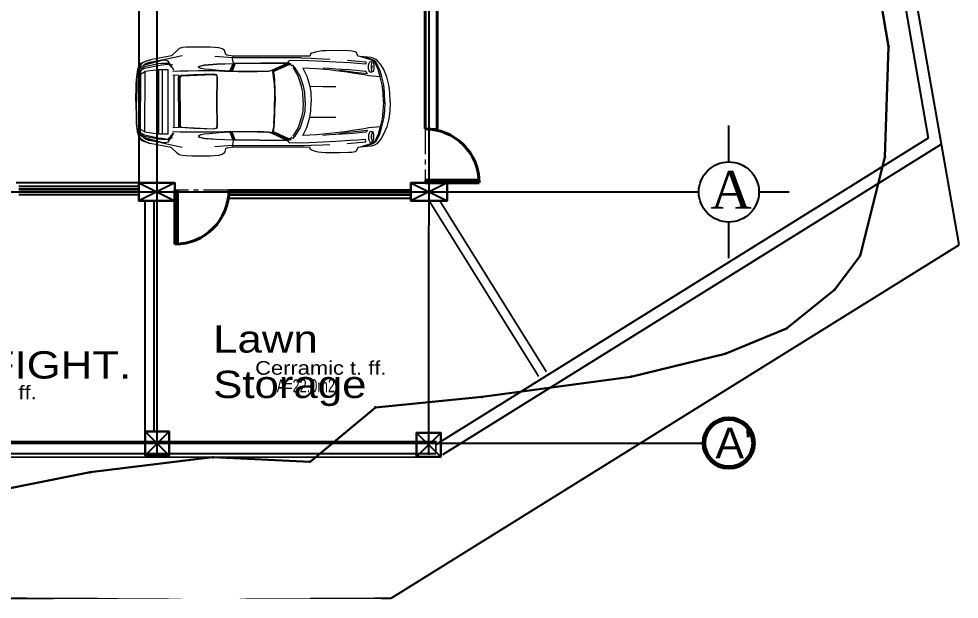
# Model space of a CAD drawing. Extents: x 285329 to 658348, y -83126 to -16980.
# Drawn here: x 313761 to 315325, y -37705 to -36739 of the extents above; entities that cross this region are included whole.
import ezdxf

# ---------------------------------------------------------------- set-up
doc = ezdxf.new("R2010")
doc.units = 0
doc.linetypes.add('CENTER', pattern=[50.79999999999998, 31.75, -6.349999999999998, 6.349999999999998, -6.349999999999998])
doc.layers.get('0').update_dxf_attribs({"linetype": 'CONTINUOUS'})
for name, color, linetype, lineweight in [('A-Axis', 1, 'CENTER', 9), ('A-Door', 5, 'CONTINUOUS', 15), ('A-text finishing', 6, 'CONTINUOUS', 13), ('A-text function', 30, 'CONTINUOUS', 20), ('excavation border', 5, 'CONTINUOUS', 30), ('FIGURES', 153, 'CONTINUOUS', 0), ('midium elevation', 4, 'CONTINUOUS', 60), ('SECTION-ar', 131, 'CONTINUOUS', 40)]:
    doc.layers.add(name, color=color, linetype=linetype, lineweight=lineweight)
for name, color, linetype in [('AXIS', 1, 'CONTINUOUS'), ('COLUMN', 5, 'CONTINUOUS'), ('FURNITURE', 4, 'CONTINUOUS'), ('TEXT', 3, 'CONTINUOUS'), ('WALL', 7, 'CONTINUOUS'), ('WALL1', 2, 'CONTINUOUS')]:
    doc.layers.add(name, color=color, linetype=linetype)
doc.styles.add('ARIAL', font='BOD_CB.TTF', dxfattribs={"width": 1.199999999999999})
doc.styles.get("Standard").update_dxf_attribs({"font": 'sanss___.ttf', "height": 15})
doc.styles.add('style2', font='romantic.ttf', dxfattribs={"height": 50})

# ---------------------------------------------------------------- blocks, each defined once
blk = doc.blocks.new('XREF1$0$02PCAR09')
at = {"color": 0, "linetype": 'ByBlock'}
for p, q in [((-139.3891880423911, 33.77165775941323), (-143.264904074437, 30.04960447753655)), ((-138.1428124021296, 34.83022337169009), (-139.3891880423911, 33.77165775941323)), ((-136.0427548164836, 35.42780073345929), (-138.1428124021296, 34.83022337169009)), ((-133.5670771748684, 35.5814634836285), (-136.0427548164836, 35.42780073345929)), ((-129.8620975318994, 35.70097895598234), (-133.5670771748684, 35.5814634836285)), ((-117.8764030187002, 35.70097895598234), (-129.8620975318994, 35.70097895598234)), ((-112.3274703737005, 35.34243253892082), (-117.8764030187002, 35.70097895598234)), ((-109.8517927320853, 34.5911924269824), (-112.3274703737005, 35.34243253892082)), ((-108.4688279805623, 33.60092137033632), (-109.8517927320853, 34.5911924269824)), ((-107.7346615075316, 30.95450733964419), (-108.4688279805623, 33.60092137033632)), ((-107.0004950345008, 30.42522453350577), (-107.7346615075316, 30.95450733964419)), ((-52.15996686299668, 31.22538604060483), (-52.63802875241204, 29.9471626440904)), ((-51.28921127870444, 31.75696836830568), (-52.15996686299668, 31.22538604060483)), ((-48.84768091490456, 32.52528211915179), (-51.28921127870444, 31.75696836830568)), ((-47.0890961074124, 33.02041764747482), (-48.84768091490456, 32.52528211915179)), ((-44.85244941050485, 33.29359586999788), (-47.0890961074124, 33.02041764747482)), ((-42.25725629653579, 33.4472586201671), (-44.85244941050485, 33.29359586999788)), ((-32.74723942495178, 33.53262681470556), (-42.25725629653579, 33.4472586201671)), ((-27.18123314104443, 33.31066950890558), (-32.74723942495178, 33.53262681470556)), ((-24.96166008304456, 33.13993311982865), (-27.18123314104443, 33.31066950890558)), ((-22.98111796975238, 32.82554285593255), (-24.96166008304456, 33.13993311982865)), ((-22.12743602436781, 32.23503025772104), (-22.98111796975238, 32.82554285593255)), ((-21.22253316226019, 29.99838356081347), (-22.12743602436781, 32.23503025772104)), ((-164.7947627370356, 22.48598244142934), (-162.9849570128204, 25.21776466665994)), ((-162.8142206237435, 24.97873372195226), (-164.4191426810664, 22.48598244142934)), ((-162.9849570128204, 25.21776466665994), (-160.2873220654051, 26.49828758473677)), ((-160.4922057322974, 26.22510936221371), (-162.8142206237435, 24.97873372195226)), ((-159.7751128981744, 24.91043916632149), (-161.4995504278511, 23.7323580816908)), ((-149.3943404422981, 26.87390764070598), (-160.8848994271743, 23.80065263732156)), ((-151.8529444450057, 24.65433458270612), (-160.7653839548205, 22.81038158067547)), ((-157.0433306729438, 27.4202640857521), (-160.4922057322974, 26.22510936221371)), ((-160.2873220654051, 26.49828758473677), (-157.0433306729438, 27.4202640857521)), ((-157.9140862572361, 25.52509016699838), (-159.7751128981744, 24.91043916632149)), ((-157.9140862572361, 25.01288099976763), (-159.7751128981744, 24.24456724892154)), ((-152.8090682238364, 26.42999302910601), (-157.9140862572361, 25.52509016699838)), ((-153.8334865582979, 25.84948930624451), (-157.9140862572361, 25.01288099976763)), ((-143.264904074437, 30.04960447753655), (-157.0433306729438, 27.4202640857521)), ((-153.4749401412363, 26.27633027893679), (-153.8334865582979, 25.84948930624451)), ((-146.252790883283, 27.89832597516745), (-152.8090682238364, 26.42999302910601)), ((-149.513855914652, 24.91043916632149), (-151.8529444450057, 24.65433458270612)), ((-145.4332562157138, 25.02995463867533), (-149.513855914652, 24.91043916632149)), ((-147.0381782730368, 27.13001222432135), (-149.3943404422981, 26.87390764070598)), ((-145.4332562157138, 26.51536122364446), (-147.0381782730368, 27.13001222432135)), ((-136.160790045383, 30.06982751551053), (-146.252790883283, 27.89832597516745)), ((-141.7282765727448, 20.71032399502945), (-145.4332562157138, 26.51536122364446)), ((-145.4332562157138, 25.02995463867533), (-141.7282765727448, 20.72739763393714)), ((-145.4332562157138, 24.53481911035228), (-145.4332562157138, 25.02995463867533)), ((-121.5813826616692, 24.14319423246711), (-113.4372569027005, 24.68955067751323)), ((-103.175999919178, 28.82030247618276), (-114.7860743764081, 29.58861622702888)), ((-113.4372569027005, 24.68955067751323), (-102.680864390855, 25.08117555539842)), ((-113.4372569027005, 24.57003520515939), (-102.680864390855, 24.96166008304457)), ((-102.8003798632088, 29.7593526161058), (-107.0004950345008, 30.42522453350577)), ((-104.9004374488548, 20.0273784387218), (-102.902821696655, 24.96166008304457)), ((-104.2174918925472, 19.99323116090641), (-102.1686552236243, 24.96166008304457)), ((-101.4515623895012, 24.96166008304457), (-103.4662517806088, 19.97615752199872)), ((-103.175999919178, 28.82030247618276), (-102.8003798632088, 29.7593526161058)), ((-58.20403503631938, 28.78615519836739), (-103.175999919178, 28.82030247618277)), ((-103.175999919178, 28.08613600315206), (-103.175999919178, 28.82030247618276)), ((-103.0564844468242, 26.70317125162907), (-103.175999919178, 28.08613600315206)), ((-102.680864390855, 25.43972197245992), (-103.0564844468242, 26.70317125162907)), ((-56.22349292302719, 29.82764717173656), (-102.8003798632088, 29.7593526161058)), ((-67.0994009072265, 25.43972197245992), (-102.680864390855, 25.06410191649071)), ((-102.680864390855, 25.08117555539842), (-102.680864390855, 25.43972197245992)), ((-102.680864390855, 24.94458644413687), (-67.64575735227261, 25.32020650010608)), ((-102.680864390855, 25.06410191649071), (-102.680864390855, 24.94458644413687)), ((-77.44602608528737, 20.65910307830638), (-68.24333471404182, 24.8762918885061)), ((-67.38965276865726, 24.8933655274138), (-76.5923441399028, 20.65910307830638)), ((-76.16550316721053, 20.52251396704484), (-66.86036996251882, 24.77385005505996)), ((-66.41645535091885, 25.20069102775224), (-67.38965276865726, 24.8933655274138)), ((-67.0994009072265, 25.45679561136761), (-66.10912985058043, 26.89098127961367)), ((-67.0994009072265, 25.54216380590607), (-67.0994009072265, 25.54216380590606)), ((-64.81153329359587, 24.72262913833689), (-67.0994009072265, 25.45679561136761)), ((-66.86036996251882, 24.77385005505996), (-65.78473071133428, 24.80799733287535)), ((-58.3235505086732, 27.06171766869058), (-66.10912985058043, 26.89098127961367)), ((-65.78473071133428, 24.80799733287535), (-64.81153329359587, 24.72262913833689)), ((-48.19888263641233, 26.6348766959983), (-58.3235505086732, 27.06171766869058)), ((-58.20403503631938, 28.76908155945971), (-51.78434680702748, 28.54712425365972)), ((-52.63802875241204, 29.9471626440904), (-56.22349292302719, 29.82764717173656)), ((-51.78434680702748, 28.54712425365972), (-44.1524302152895, 28.13735691987513)), ((-44.1524302152895, 26.41291939019832), (-48.19888263641233, 26.6348766959983)), ((-44.1524302152895, 28.13735691987513), (-39.54254771021286, 27.93247325298283)), ((-35.59853712253622, 25.95193113969065), (-44.1524302152895, 26.41291939019832)), ((-26.32755119565986, 25.45679561136761), (-35.59853712253622, 25.95193113969065)), ((-28.02619871649039, 27.35217620931952), (-18.28586727013732, 26.44706666801371)), ((-21.41034319024481, 25.08117555539842), (-26.32755119565986, 25.45679561136761)), ((-16.03214693432206, 24.72262913833689), (-21.41034319024481, 25.08117555539842)), ((-19.65175838275259, 29.65691078265965), (-21.22253316226019, 29.99838356081347)), ((-12.48083004152228, 29.04225978198276), (-19.65175838275259, 29.77642625501349)), ((-12.78815554186073, 27.55685319701364), (-19.65175838275259, 29.65691078265965)), ((-18.28586727013732, 26.44706666801371), (-15.87848418415283, 26.19096208439833)), ((-13.04308359194108, 28.18086525074451), (-17.95794463294092, 29.54653034359681)), ((-15.87848418415283, 26.19096208439833), (-16.03214693432206, 24.72262913833689)), ((-14.11989937666064, 24.14212541547539), (-13.76135295959914, 25.40557469464455)), ((-13.76135295959914, 25.40557469464455), (-13.28329107018378, 26.2592566400291)), ((-13.28329107018378, 26.2592566400291), (-12.6686400695069, 26.54950850145985)), ((-10.58565307144118, 27.08833317646262), (-13.04308359194108, 28.18086525074451)), ((-10.26125698352243, 26.19096208439833), (-12.78815554186073, 27.55685319701364)), ((-12.6686400695069, 26.54950850145985), (-11.49055898487619, 26.19096208439833)), ((-10.1417415111686, 28.29101967004435), (-12.48083004152228, 29.04225978198276)), ((-12.22472545790693, 24.26164088782923), (-12.0710627077377, 25.21776466665994)), ((-12.0710627077377, 25.21776466665994), (-11.81495812412232, 25.93485750078297)), ((-11.81495812412232, 25.93485750078297), (-11.49055898487619, 26.19096208439833)), ((-11.49055898487619, 26.19096208439833), (-11.18323348453777, 25.93485750078297)), ((-11.18323348453777, 25.93485750078297), (-10.92712890092239, 25.21776466665994)), ((-10.92712890092239, 25.21776466665994), (-10.7393188729378, 24.1250517765677)), ((-9.425199770093963, 26.13236761146603), (-10.58565307144118, 27.08833317646262)), ((-8.895365870907137, 23.62991624824465), (-10.26125698352243, 26.19096208439833)), ((-8.775850398553308, 27.55685319701364), (-10.1417415111686, 28.29101967004435)), ((-6.899507290691267, 21.07940676791251), (-9.425199770093963, 26.13236761146603)), ((-5.941626339876557, 24.09090449875231), (-8.775850398553308, 27.55685319701364)), ((-166.211874766374, 14.44429851590677), (-165.5630764878817, 19.68590566056797)), ((-165.1874564319125, 19.68590566056797), (-165.8021074325894, 14.81991857187598)), ((-165.5630764878817, 19.68590566056797), (-164.7947627370356, 22.48598244142934)), ((-164.4191426810664, 22.48598244142934), (-165.1874564319125, 19.68590566056797)), ((-163.5996080134971, 22.31524605235243), (-164.5898790701433, 21.2054595233525)), ((-163.5996080134971, 21.32497499570633), (-164.5898790701433, 20.71032399502945)), ((-164.5898790701433, -21.2054595233525), (-164.5898790701433, 21.2054595233525)), ((-160.8848994271743, 23.80065263732156), (-163.5996080134971, 22.31524605235243)), ((-160.7653839548205, 22.81038158067547), (-163.5996080134971, 21.32497499570633)), ((-163.5996080134971, 20.33470393906024), (-160.7653839548205, 21.82011052402938)), ((-163.5996080134971, 20.33470393906024), (-163.5996080134971, -20.33470393906024)), ((-163.5996080134971, 18.04683632542962), (-160.8848994271743, 19.53224291039876)), ((-161.4995504278511, 23.7323580816908), (-161.7379082183368, 23.33391197800628)), ((-160.7653839548205, 21.82011052402938), (-151.8529444450057, 23.66406352606003)), ((-160.7653839548205, 19.8224947718295), (-151.613913500298, 21.06887041209096)), ((-160.7653839548205, 19.8224947718295), (-160.7653839548205, -19.8224947718295)), ((-159.7751128981744, 24.24456724892154), (-160.1662057515703, 23.99287382841922)), ((-151.8529444450057, 23.66406352606003), (-149.513855914652, 24.03968358202924)), ((-151.613913500298, 21.06887041209096), (-151.613913500298, -21.06887041209096)), ((-151.613913500298, 21.06887041209096), (-145.4332562157138, 21.06887041209096)), ((-149.513855914652, 24.03968358202924), (-145.4332562157138, 24.53481911035228)), ((-149.2577513310366, 21.06887041209096), (-149.2577513310366, -21.1883858844448)), ((-145.4332562157138, -21.06887041209096), (-145.4332562157138, 21.06887041209096)), ((-142.3941484901448, 24.02260994312154), (-143.8454077972985, 23.95431538749078)), ((-137.7671923461605, 19.95908388309103), (-142.3941484901448, 19.75420021619873)), ((-132.3377751735147, 20.0273784387218), (-137.7671923461605, 19.95908388309103)), ((-126.0376024165766, 20.09567299435257), (-132.3377751735147, 20.0273784387218)), ((-115.7763454330541, 20.11274663326025), (-126.0376024165766, 20.09567299435257)), ((-125.4229514158997, 22.45183516361395), (-125.3717304991766, 22.96404433084469)), ((-125.0814786377459, 22.11036238546013), (-125.4229514158997, 22.45183516361395)), ((-125.3717304991766, 22.96404433084469), (-124.8595213319459, 23.3396643868139)), ((-125.1497731933766, 22.43476152470627), (-125.1326995544689, 22.84452885849086)), ((-124.8936686097613, 22.11036238546013), (-125.1497731933766, 22.43476152470627)), ((-125.1326995544689, 22.84452885849086), (-124.688784942869, 23.22014891446006)), ((-124.0058393865613, 21.73474232949093), (-125.0814786377459, 22.11036238546013)), ((-123.8351029974844, 21.73474232949093), (-124.8936686097613, 22.11036238546013)), ((-124.8595213319459, 23.3396643868139), (-121.5813826616692, 24.14319423246711)), ((-124.688784942869, 23.22014891446006), (-121.5984563005768, 24.00660512120558)), ((-121.6155299394845, 21.3761959124294), (-124.0058393865613, 21.73474232949093)), ((-121.6155299394845, 21.3761959124294), (-123.8351029974844, 21.73474232949093)), ((-118.217875796854, 21.03472313427559), (-121.6155299394845, 21.3761959124294)), ((-121.5984563005768, 24.00660512120558), (-113.4372569027005, 24.57003520515939)), ((-112.190881262439, 20.50544032813716), (-118.217875796854, 21.03472313427559)), ((-108.3663861471162, 19.86853066330364), (-115.7763454330541, 20.11274663326025)), ((-108.3663861471162, 20.23226210561409), (-112.190881262439, 20.50544032813716)), ((-104.2174918925472, 19.99323116090641), (-108.3663861471162, 20.23226210561409)), ((-104.2687128092703, 19.72996011643232), (-108.3663861471162, 19.86853066330364)), ((-99.5563884707475, 19.65175838275259), (-104.2687128092703, 19.72996011643232)), ((-99.52224119293213, 19.83956841073719), (-104.2174918925472, 19.99323116090641)), ((-87.10970570704062, 19.64458221481232), (-99.5563884707475, 19.65175838275259)), ((-87.10970570704062, 19.87371568855257), (-99.52224119293213, 19.83956841073719)), ((-82.8583696190255, 19.87371568855257), (-87.10970570704062, 19.87371568855257)), ((-82.8583696190255, 19.71654903557417), (-87.10970570704062, 19.64458221481232)), ((-79.66559914328724, 19.97615752199872), (-82.8583696190255, 19.87371568855257)), ((-79.62576860625475, 19.86461680765525), (-82.8583696190255, 19.71654903557417)), ((-79.66559914328724, 19.95908388309103), (-78.74362264227192, 20.19811482779871)), ((-77.88994069688734, 20.19811482779871), (-79.62576860625475, 19.86461680765525)), ((-78.74362264227192, 20.19811482779871), (-77.44602608528737, 20.65910307830638)), ((-77.20699514057969, 20.43714577250639), (-77.88994069688734, 20.19811482779871)), ((-76.5923441399028, 20.65910307830638), (-77.20699514057969, 20.43714577250639)), ((-76.95089055696434, 19.51516927149105), (-76.71185961225665, 20.24933574452179)), ((-76.72893325116434, 18.37123546467575), (-76.95089055696434, 19.51516927149105)), ((-76.71185961225665, 20.24933574452179), (-76.16550316721053, 20.52251396704484)), ((-76.21672408393363, 19.68590566056797), (-76.43868138973359, 19.241991048968)), ((-76.43868138973359, 19.241991048968), (-76.14842952830286, 18.21757271450653)), ((-75.65329399997981, 20.0273784387218), (-76.21672408393363, 19.68590566056797)), ((-66.39938171201115, 24.24456724892154), (-75.65329399997981, 20.0273784387218)), ((-65.13593243284201, 24.15919905438308), (-66.39938171201115, 24.24456724892154)), ((-64.12858773728823, 23.28844347009083), (-65.13593243284201, 24.15919905438308)), ((-62.4041502076114, 22.48598244142934), (-63.88955679258056, 24.21041997110615)), ((-60.21872442742694, 16.81753432407585), (-63.5993049311498, 22.48598244142934)), ((-58.97234878716549, 16.81753432407585), (-62.4041502076114, 22.48598244142934)), ((-57.12839578513483, 22.11036238546013), (-54.53320267116577, 16.80046068516816)), ((-48.19888263641233, 21.63230049604479), (-57.12839578513483, 22.11036238546013)), ((-39.78157865492054, 20.84691310629098), (-48.19888263641233, 21.63230049604479)), ((-39.78157865492054, 21.75181596839861), (-44.11828293747411, 22.11036238546013)), ((-35.59853712253622, 21.46156410696786), (-39.78157865492054, 21.75181596839861)), ((-35.59853712253622, 20.36885121687562), (-39.78157865492054, 20.84691310629098)), ((-31.38134831233648, 21.2054595233525), (-35.59853712253622, 21.46156410696786)), ((-28.20565147550591, 19.37858016022953), (-35.59853712253622, 20.36885121687562)), ((-33.48140589798248, 20.69325035612176), (-27.45441136356749, 19.99323116090642)), ((-26.78853944616754, 20.88106038410638), (-31.38134831233648, 21.2054595233525)), ((-24.62018730489074, 18.78100279846034), (-28.20565147550591, 19.37858016022953)), ((-27.45441136356749, 19.99323116090642), (-23.35673802572159, 19.49809563258338)), ((-22.1957305799986, 20.45421941141409), (-26.78853944616754, 20.88106038410638)), ((-17.00534435206046, 17.60292171382965), (-24.62018730489074, 18.78100279846034)), ((-23.35673802572159, 19.49809563258338), (-19.12247557661418, 18.96881282644495)), ((-18.20049907559885, 20.0615257165372), (-22.1957305799986, 20.45421941141409)), ((-19.12247557661418, 18.96881282644495), (-14.88821312750674, 18.50782457593728)), ((-15.99799965650669, 19.87371568855258), (-18.20049907559885, 20.0615257165372)), ((-14.88821312750674, 18.50782457593728), (-15.99799965650669, 19.87371568855258)), ((-14.22234121010679, 22.91282341412162), (-14.11989937666064, 24.14212541547539)), ((-14.11989937666064, 21.68352141276785), (-14.22234121010679, 22.91282341412162)), ((-13.76135295959914, 20.43714577250639), (-14.11989937666064, 21.68352141276785)), ((-13.28329107018378, 19.6517583827526), (-13.76135295959914, 20.43714577250639)), ((-12.6686400695069, 19.32735924350646), (-13.28329107018378, 19.6517583827526)), ((-11.49055898487619, 19.60053746602952), (-12.6686400695069, 19.32735924350646)), ((-12.31009365244537, 22.86160249739856), (-12.22472545790693, 24.26164088782923)), ((-12.24179909681461, 21.56400594041401), (-12.31009365244537, 22.86160249739856)), ((-12.03691542992231, 22.86160249739856), (-12.24179909681461, 21.56400594041401)), ((-12.0710627077377, 20.57373488376792), (-12.24179909681461, 21.58107957932171)), ((-12.22472545790693, 24.26164088782923), (-12.03691542992231, 22.86160249739856)), ((-11.81495812412232, 19.83956841073719), (-12.0710627077377, 20.57373488376792)), ((-11.49055898487619, 19.60053746602952), (-11.81495812412232, 19.83956841073719)), ((-11.18323348453777, 19.8054211329218), (-11.49055898487619, 19.60053746602952)), ((-10.92712890092239, 20.50544032813716), (-11.18323348453777, 19.8054211329218)), ((-10.7393188729378, 21.58107957932171), (-10.92712890092239, 20.50544032813716)), ((-10.7393188729378, 24.1250517765677), (-10.68809795621472, 22.86160249739856)), ((-10.68809795621472, 22.86160249739856), (-10.7393188729378, 21.58107957932171)), ((-7.905094814261051, 21.15423860662943), (-8.895365870907137, 23.62991624824465)), ((-6.556277340553434, 16.32239879575281), (-7.905094814261051, 21.15423860662943)), ((-5.566006283907346, 16.32239879575281), (-6.899507290691267, 21.07940676791251)), ((-4.268409726922802, 21.13716496772174), (-5.941626339876557, 24.09090449875231)), ((-2.168352141276792, 16.30532515684511), (-4.268409726922802, 21.13716496772174)), ((-166.3484638776355, 11.21738076235313), (-166.211874766374, 14.44429851590677)), ((-165.8021074325894, 14.81991857187598), (-165.9386965438509, 11.59300081832234)), ((-138.1428124021296, 17.05656526878352), (-142.377074851237, 17.26144893567582)), ((-141.7282765727448, 17.26144893567582), (-141.7282765727448, -17.15578437787134)), ((-138.6550215693604, 3.8e-15), (-138.5696533748219, 15.89555782306053)), ((-138.5696533748219, 15.89555782306053), (-138.1428124021296, 17.05656526878352)), ((-137.903781457422, 15.89555782306053), (-138.0403705686835, 8.28071487023023)), ((-137.5110877625451, 16.57850337936817), (-137.903781457422, 15.89555782306053)), ((-137.5623086792681, 8.161199397876397), (-137.4769404847297, 15.77604235070668)), ((-136.9818049564067, 17.00534435206044), (-137.5110877625451, 16.57850337936817)), ((-137.4769404847297, 15.77604235070668), (-137.0842467898528, 16.44191426810665)), ((-137.0842467898528, 16.44191426810665), (-136.5549639837144, 16.78365285606781)), ((-128.5474273360072, 17.51755351929119), (-136.9818049564067, 17.00534435206044)), ((-136.5549639837144, 16.78365285606781), (-115.947081822131, 17.82487901962962)), ((-115.7592717941464, 17.94439449198347), (-128.5474273360072, 17.51755351929119)), ((-115.947081822131, 17.82487901962962), (-113.7275087641312, 17.36389076912197)), ((-113.5567723750543, 17.48340624147581), (-115.7592717941464, 17.94439449198347)), ((-113.7275087641312, 17.36389076912197), (-113.351888708162, 15.9467787397836)), ((-113.1982259579928, 16.06629421213743), (-113.5567723750543, 17.48340624147581)), ((-113.403109624885, -0.0170736389076931), (-113.1982259579928, 16.06629421213743)), ((-113.351888708162, 15.9467787397836), (-113.403109624885, 0.0170736389076931)), ((-76.42160775082591, 16.81753432407585), (-76.72893325116434, 18.37123546467575)), ((-76.09720861157977, 14.06867845993756), (-76.42160775082591, 16.81753432407585)), ((-76.14842952830286, 18.21757271450653), (-75.92647222250287, 16.81753432407585)), ((-76.09720861157977, 14.06867845993756), (-75.73866219451826, 7.153854702322628)), ((-75.92647222250287, 16.81753432407585), (-75.72158855561057, 13.98331026539911)), ((-75.72158855561057, 13.98331026539911), (-75.43133669417979, 7.153854702322628)), ((-60.21872442742694, 16.81753432407585), (-60.21872442742694, 16.81753432407585)), ((-57.99915136942708, 10.14174151116859), (-60.21872442742694, 16.81753432407585)), ((-56.75277572916563, 10.14174151116859), (-58.97234878716549, 16.81753432407585)), ((-54.53320267116577, 16.80046068516816), (-52.55266055787358, 10.14174151116859)), ((-13.94916298758373, 17.1077861855066), (-17.00534435206046, 17.60292171382965)), ((-6.556277340553434, 16.32239879575281), (-13.94916298758373, 17.1077861855066)), ((-5.258680783568892, 11.13201256781467), (-6.556277340553434, 16.32239879575281)), ((-4.268409726922802, 11.13201256781467), (-5.566006283907346, 16.32239879575281)), ((-0.8707555842922545, 11.13201256781467), (-2.168352141276792, 16.30532515684511)), ((-166.5704211834355, 0.0170736389076931), (-166.3484638776355, 11.21738076235313)), ((-165.9386965438509, 11.59300081832234), (-166.0752856551125, -3.8e-15)), ((-138.0403705686835, 8.28071487023023), (-138.0403705686835, 3.8e-15)), ((-137.5623086792681, -3.8e-15), (-137.5623086792681, 8.161199397876397)), ((-75.73866219451826, 7.153854702322628), (-75.7728094723336, 3.8e-15)), ((-75.43133669417979, 7.153854702322628), (-75.39718941636444, 3.8e-15)), ((-57.12839578513483, 6.180657284584223), (-57.99915136942708, 10.14174151116859)), ((-56.88936484042717, 3.8e-15), (-57.12839578513483, 6.180657284584223)), ((-55.89909378378107, 6.180657284584223), (-56.75277572916563, 10.14174151116859)), ((-55.64298920016568, 3.8e-15), (-55.89909378378107, 6.180657284584223)), ((-52.55266055787358, 10.14174151116859), (-44.11828293747411, 10.09052059444551)), ((-52.55266055787358, 10.14174151116859), (-51.920935918289, 6.180657284584223)), ((-51.920935918289, 6.180657284584223), (-51.68190497358133, 3.8e-15)), ((-44.11828293747411, 10.09052059444551), (-35.59853712253622, 10.09052059444551)), ((-4.69525069961509, 6.19773092349192), (-5.258680783568892, 11.13201256781467)), ((-4.387925199276668, 3.8e-15), (-4.69525069961509, 6.19773092349192)), ((-3.704979642969004, 6.19773092349192), (-4.268409726922802, 11.13201256781467)), ((-3.397654142630548, 3.8e-15), (-3.704979642969004, 6.19773092349192)), ((-0.3073255003384538, 6.180657284584223), (-0.8707555842922545, 11.13201256781467)), ((0, 3.8e-15), (-0.3073255003384538, 6.180657284584223)), ((-165.9386965438509, -11.59300081832234), (-166.0752856551125, 7.5e-15)), ((-138.6550215693604, 0), (-138.5696533748219, -15.89555782306052)), ((-138.0403705686835, -8.28071487023023), (-138.0403705686835, 0)), ((-137.5623086792681, 7.5e-15), (-137.5623086792681, -8.161199397876397)), ((-113.403109624885, 0.0170736389076969), (-113.1982259579928, -16.06629421213743)), ((-75.73866219451826, -7.153854702322621), (-75.7728094723336, 0)), ((-75.43133669417979, -7.153854702322621), (-75.39718941636444, 0)), ((-56.88936484042717, 0), (-57.12839578513483, -6.180657284584223)), ((-55.64298920016568, 0), (-55.89909378378107, -6.180657284584223)), ((-51.920935918289, -6.180657284584223), (-51.68190497358133, 0)), ((-4.387925199276668, 0), (-4.69525069961509, -6.19773092349192)), ((-3.397654142630548, 0), (-3.704979642969004, -6.19773092349192)), ((0, 0), (-0.3073255003384538, -6.180657284584223)), ((-166.5704211834355, -0.0170736389076893), (-166.3484638776355, -11.21738076235313)), ((-113.351888708162, -15.9467787397836), (-113.403109624885, -0.0170736389076893)), ((-166.3484638776355, -11.21738076235313), (-166.211874766374, -14.44429851590677)), ((-165.8021074325894, -14.81991857187597), (-165.9386965438509, -11.59300081832234)), ((-137.903781457422, -15.89555782306052), (-138.0403705686835, -8.28071487023023)), ((-137.5623086792681, -8.161199397876397), (-137.4769404847297, -15.77604235070668)), ((-76.09720861157977, -14.06867845993756), (-75.73866219451826, -7.153854702322621)), ((-75.72158855561057, -13.9833102653991), (-75.43133669417979, -7.153854702322621)), ((-57.99915136942708, -10.14174151116859), (-60.21872442742694, -16.81753432407585)), ((-56.75277572916563, -10.14174151116859), (-58.97234878716549, -16.81753432407585)), ((-57.12839578513483, -6.180657284584223), (-57.99915136942708, -10.14174151116859)), ((-55.89909378378107, -6.180657284584223), (-56.75277572916563, -10.14174151116859)), ((-54.53320267116577, -16.80046068516816), (-52.55266055787358, -10.14174151116859)), ((-52.55266055787358, -10.14174151116859), (-51.920935918289, -6.180657284584223)), ((-52.55266055787358, -10.14174151116859), (-44.11828293747411, -10.09052059444551)), ((-44.11828293747411, -10.09052059444551), (-35.59853712253622, -10.09052059444551)), ((-5.258680783568892, -11.13201256781467), (-6.556277340553434, -16.32239879575281)), ((-4.268409726922802, -11.13201256781467), (-5.566006283907346, -16.32239879575281)), ((-4.69525069961509, -6.19773092349192), (-5.258680783568892, -11.13201256781467)), ((-3.704979642969004, -6.19773092349192), (-4.268409726922802, -11.13201256781467)), ((-0.8707555842922545, -11.13201256781467), (-2.168352141276792, -16.30532515684511)), ((-0.3073255003384538, -6.180657284584223), (-0.8707555842922545, -11.13201256781467)), ((-166.211874766374, -14.44429851590677), (-165.5630764878817, -19.68590566056797)), ((-165.1874564319125, -19.68590566056797), (-165.8021074325894, -14.81991857187597)), ((-163.5996080134971, -18.04683632542962), (-160.8848994271743, -19.53224291039876)), ((-138.1428124021296, -17.05656526878352), (-142.377074851237, -17.26144893567582)), ((-138.5696533748219, -15.89555782306052), (-138.1428124021296, -17.05656526878352)), ((-137.5110877625451, -16.57850337936817), (-137.903781457422, -15.89555782306052)), ((-136.9818049564067, -17.00534435206044), (-137.5110877625451, -16.57850337936817)), ((-137.4769404847297, -15.77604235070668), (-137.0842467898528, -16.44191426810665)), ((-137.0842467898528, -16.44191426810665), (-136.5549639837144, -16.78365285606781)), ((-128.5474273360072, -17.51755351929119), (-136.9818049564067, -17.00534435206044)), ((-136.5549639837144, -16.78365285606781), (-115.947081822131, -17.82487901962962)), ((-115.7592717941464, -17.94439449198347), (-128.5474273360072, -17.51755351929119)), ((-115.947081822131, -17.82487901962962), (-113.7275087641312, -17.36389076912197)), ((-113.5567723750543, -17.48340624147581), (-115.7592717941464, -17.94439449198347)), ((-113.7275087641312, -17.36389076912197), (-113.351888708162, -15.9467787397836)), ((-113.1982259579928, -16.06629421213743), (-113.5567723750543, -17.48340624147581)), ((-76.72893325116434, -18.37123546467575), (-76.95089055696434, -19.51516927149105)), ((-76.42160775082591, -16.81753432407585), (-76.72893325116434, -18.37123546467575)), ((-76.43868138973359, -19.241991048968), (-76.14842952830286, -18.21757271450653)), ((-76.09720861157977, -14.06867845993756), (-76.42160775082591, -16.81753432407585)), ((-76.14842952830286, -18.21757271450653), (-75.92647222250287, -16.81753432407585)), ((-75.92647222250287, -16.81753432407585), (-75.72158855561057, -13.9833102653991)), ((-60.21872442742694, -16.81753432407585), (-63.5993049311498, -22.48598244142934)), ((-58.97234878716549, -16.81753432407585), (-62.4041502076114, -22.48598244142934)), ((-60.21872442742694, -16.81753432407585), (-60.21872442742694, -16.81753432407585)), ((-57.12839578513483, -22.11036238546013), (-54.53320267116577, -16.80046068516816)), ((-17.00534435206046, -17.60292171382965), (-24.62018730489074, -18.78100279846034)), ((-13.94916298758373, -17.1077861855066), (-17.00534435206046, -17.60292171382965)), ((-6.556277340553434, -16.32239879575281), (-13.94916298758373, -17.1077861855066)), ((-6.556277340553434, -16.32239879575281), (-7.905094814261051, -21.15423860662943)), ((-5.566006283907346, -16.32239879575281), (-6.899507290691267, -21.07940676791251)), ((-2.168352141276792, -16.30532515684511), (-4.268409726922802, -21.13716496772174)), ((-165.5630764878817, -19.68590566056797), (-164.7947627370356, -22.48598244142934)), ((-164.4191426810664, -22.48598244142934), (-165.1874564319125, -19.68590566056797)), ((-164.7947627370356, -22.48598244142934), (-162.9849570128204, -25.21776466665994)), ((-163.5996080134971, -21.32497499570633), (-164.5898790701433, -20.71032399502945)), ((-163.5996080134971, -22.31524605235243), (-164.5898790701433, -21.2054595233525)), ((-162.8142206237435, -24.97873372195226), (-164.4191426810664, -22.48598244142934)), ((-163.5996080134971, -20.33470393906024), (-160.7653839548205, -21.82011052402938)), ((-160.7653839548205, -22.81038158067547), (-163.5996080134971, -21.32497499570633)), ((-160.8848994271743, -23.80065263732156), (-163.5996080134971, -22.31524605235243)), ((-161.4995504278511, -23.7323580816908), (-161.7379082183368, -23.33391197800628)), ((-159.7751128981744, -24.91043916632149), (-161.4995504278511, -23.7323580816908)), ((-149.3943404422981, -26.87390764070598), (-160.8848994271743, -23.80065263732156)), ((-160.7653839548205, -19.8224947718295), (-151.613913500298, -21.06887041209096)), ((-160.7653839548205, -21.82011052402938), (-151.8529444450057, -23.66406352606003)), ((-151.8529444450057, -24.65433458270612), (-160.7653839548205, -22.81038158067547)), ((-159.7751128981744, -24.24456724892154), (-160.1662057515703, -23.99287382841922)), ((-157.9140862572361, -25.01288099976763), (-159.7751128981744, -24.24456724892154)), ((-151.8529444450057, -23.66406352606003), (-149.513855914652, -24.03968358202924)), ((-151.613913500298, -21.06887041209096), (-145.4332562157138, -21.06887041209096)), ((-149.513855914652, -24.03968358202924), (-145.4332562157138, -24.53481911035228)), ((-141.7282765727448, -20.71032399502945), (-145.4332562157138, -26.51536122364446)), ((-145.4332562157138, -25.02995463867533), (-141.7282765727448, -20.72739763393714)), ((-145.4332562157138, -24.53481911035228), (-145.4332562157138, -25.02995463867533)), ((-142.3941484901448, -24.02260994312154), (-143.8454077972985, -23.95431538749078)), ((-137.7671923461605, -19.95908388309103), (-142.3941484901448, -19.75420021619873)), ((-132.3377751735147, -20.0273784387218), (-137.7671923461605, -19.95908388309103)), ((-126.0376024165766, -20.09567299435257), (-132.3377751735147, -20.0273784387218)), ((-115.7763454330541, -20.11274663326025), (-126.0376024165766, -20.09567299435257)), ((-125.0814786377459, -22.11036238546013), (-125.4229514158997, -22.45183516361395)), ((-125.4229514158997, -22.45183516361395), (-125.3717304991766, -22.96404433084469)), ((-125.3717304991766, -22.96404433084469), (-124.8595213319459, -23.3396643868139)), ((-124.8936686097613, -22.11036238546013), (-125.1497731933766, -22.43476152470627)), ((-125.1497731933766, -22.43476152470627), (-125.1326995544689, -22.84452885849086)), ((-125.1326995544689, -22.84452885849086), (-124.688784942869, -23.22014891446006)), ((-124.0058393865613, -21.73474232949093), (-125.0814786377459, -22.11036238546013)), ((-123.8351029974844, -21.73474232949093), (-124.8936686097613, -22.11036238546013)), ((-124.8595213319459, -23.3396643868139), (-121.5813826616692, -24.14319423246711)), ((-124.688784942869, -23.22014891446006), (-121.5984563005768, -24.00660512120558)), ((-121.6155299394845, -21.3761959124294), (-124.0058393865613, -21.73474232949093)), ((-121.6155299394845, -21.3761959124294), (-123.8351029974844, -21.73474232949093)), ((-118.217875796854, -21.03472313427559), (-121.6155299394845, -21.3761959124294)), ((-121.5984563005768, -24.00660512120558), (-113.4372569027005, -24.57003520515939)), ((-121.5813826616692, -24.14319423246711), (-113.4372569027005, -24.68955067751323)), ((-112.190881262439, -20.50544032813716), (-118.217875796854, -21.03472313427559)), ((-108.3663861471162, -19.86853066330364), (-115.7763454330541, -20.11274663326025)), ((-113.4372569027005, -24.57003520515939), (-102.680864390855, -24.96166008304457)), ((-108.3663861471162, -20.23226210561409), (-112.190881262439, -20.50544032813716)), ((-104.2687128092703, -19.72996011643232), (-108.3663861471162, -19.86853066330364)), ((-104.2174918925472, -19.99323116090641), (-108.3663861471162, -20.23226210561409)), ((-104.9004374488548, -20.0273784387218), (-102.902821696655, -24.96166008304457)), ((-99.5563884707475, -19.65175838275259), (-104.2687128092703, -19.72996011643232)), ((-99.52224119293213, -19.83956841073719), (-104.2174918925472, -19.99323116090641)), ((-104.2174918925472, -19.99323116090641), (-102.1686552236243, -24.96166008304457)), ((-101.4515623895012, -24.96166008304457), (-103.4662517806088, -19.97615752199872)), ((-87.10970570704062, -19.64458221481232), (-99.5563884707475, -19.65175838275259)), ((-87.10970570704062, -19.87371568855257), (-99.52224119293213, -19.83956841073719)), ((-82.8583696190255, -19.71654903557417), (-87.10970570704062, -19.64458221481232)), ((-82.8583696190255, -19.87371568855257), (-87.10970570704062, -19.87371568855257)), ((-79.62576860625475, -19.86461680765525), (-82.8583696190255, -19.71654903557417)), ((-79.66559914328724, -19.97615752199872), (-82.8583696190255, -19.87371568855257)), ((-79.66559914328724, -19.95908388309103), (-78.74362264227192, -20.19811482779871)), ((-77.88994069688734, -20.19811482779871), (-79.62576860625475, -19.86461680765525)), ((-78.74362264227192, -20.19811482779871), (-77.44602608528737, -20.65910307830638)), ((-77.20699514057969, -20.43714577250639), (-77.88994069688734, -20.19811482779871)), ((-77.44602608528737, -20.65910307830638), (-68.24333471404182, -24.8762918885061)), ((-76.5923441399028, -20.65910307830638), (-77.20699514057969, -20.43714577250639)), ((-76.95089055696434, -19.51516927149105), (-76.71185961225665, -20.24933574452179)), ((-76.71185961225665, -20.24933574452179), (-76.16550316721053, -20.52251396704484)), ((-67.38965276865726, -24.8933655274138), (-76.5923441399028, -20.65910307830638)), ((-76.21672408393363, -19.68590566056797), (-76.43868138973359, -19.241991048968)), ((-75.65329399997981, -20.0273784387218), (-76.21672408393363, -19.68590566056797)), ((-76.16550316721053, -20.52251396704484), (-66.86036996251882, -24.77385005505996)), ((-66.39938171201115, -24.24456724892154), (-75.65329399997981, -20.0273784387218)), ((-65.13593243284201, -24.15919905438308), (-66.39938171201115, -24.24456724892154)), ((-64.12858773728823, -23.28844347009083), (-65.13593243284201, -24.15919905438308)), ((-62.4041502076114, -22.48598244142934), (-63.88955679258056, -24.21041997110615)), ((-48.19888263641233, -21.63230049604479), (-57.12839578513483, -22.11036238546013)), ((-39.78157865492054, -20.84691310629098), (-48.19888263641233, -21.63230049604479)), ((-39.78157865492054, -21.75181596839861), (-44.11828293747411, -22.11036238546013)), ((-35.59853712253622, -20.36885121687562), (-39.78157865492054, -20.84691310629098)), ((-35.59853712253622, -21.46156410696786), (-39.78157865492054, -21.75181596839861)), ((-28.20565147550591, -19.37858016022953), (-35.59853712253622, -20.36885121687562)), ((-31.38134831233648, -21.2054595233525), (-35.59853712253622, -21.46156410696786)), ((-33.48140589798248, -20.69325035612176), (-27.45441136356749, -19.99323116090642)), ((-26.78853944616754, -20.88106038410638), (-31.38134831233648, -21.2054595233525)), ((-24.62018730489074, -18.78100279846034), (-28.20565147550591, -19.37858016022953)), ((-27.45441136356749, -19.99323116090642), (-23.35673802572159, -19.49809563258338)), ((-22.1957305799986, -20.45421941141409), (-26.78853944616754, -20.88106038410638)), ((-23.35673802572159, -19.49809563258338), (-19.12247557661418, -18.96881282644495)), ((-18.20049907559885, -20.0615257165372), (-22.1957305799986, -20.45421941141409)), ((-19.12247557661418, -18.96881282644495), (-14.88821312750674, -18.50782457593728)), ((-15.99799965650669, -19.87371568855258), (-18.20049907559885, -20.0615257165372)), ((-14.88821312750674, -18.50782457593728), (-15.99799965650669, -19.87371568855258)), ((-14.11989937666064, -21.68352141276785), (-14.22234121010679, -22.91282341412162)), ((-14.22234121010679, -22.91282341412162), (-14.11989937666064, -24.14212541547539)), ((-13.76135295959914, -20.43714577250639), (-14.11989937666064, -21.68352141276785)), ((-14.11989937666064, -24.14212541547539), (-13.76135295959914, -25.40557469464455)), ((-13.28329107018378, -19.6517583827526), (-13.76135295959914, -20.43714577250639)), ((-12.6686400695069, -19.32735924350646), (-13.28329107018378, -19.6517583827526)), ((-11.49055898487619, -19.60053746602952), (-12.6686400695069, -19.32735924350646)), ((-12.24179909681461, -21.56400594041401), (-12.31009365244537, -22.86160249739856)), ((-12.31009365244537, -22.86160249739856), (-12.22472545790693, -24.26164088782923)), ((-12.0710627077377, -20.57373488376792), (-12.24179909681461, -21.58107957932171)), ((-12.03691542992231, -22.86160249739856), (-12.24179909681461, -21.56400594041401)), ((-12.22472545790693, -24.26164088782923), (-12.03691542992231, -22.86160249739856)), ((-12.22472545790693, -24.26164088782923), (-12.0710627077377, -25.21776466665994)), ((-11.81495812412232, -19.83956841073719), (-12.0710627077377, -20.57373488376792)), ((-11.49055898487619, -19.60053746602952), (-11.81495812412232, -19.83956841073719)), ((-11.18323348453777, -19.8054211329218), (-11.49055898487619, -19.60053746602952)), ((-10.92712890092239, -20.50544032813716), (-11.18323348453777, -19.8054211329218)), ((-10.7393188729378, -21.58107957932171), (-10.92712890092239, -20.50544032813716)), ((-10.92712890092239, -25.21776466665994), (-10.7393188729378, -24.1250517765677)), ((-10.68809795621472, -22.86160249739856), (-10.7393188729378, -21.58107957932171)), ((-10.7393188729378, -24.1250517765677), (-10.68809795621472, -22.86160249739856)), ((-8.895365870907137, -23.62991624824465), (-10.26125698352243, -26.19096208439833)), ((-6.899507290691267, -21.07940676791251), (-9.425199770093963, -26.13236761146603)), ((-7.905094814261051, -21.15423860662943), (-8.895365870907137, -23.62991624824465)), ((-5.941626339876557, -24.09090449875231), (-8.775850398553308, -27.55685319701364)), ((-4.268409726922802, -21.13716496772174), (-5.941626339876557, -24.09090449875231)), ((-162.9849570128204, -25.21776466665994), (-160.2873220654051, -26.49828758473677)), ((-160.4922057322974, -26.22510936221371), (-162.8142206237435, -24.97873372195226)), ((-157.0433306729438, -27.4202640857521), (-160.4922057322974, -26.22510936221371)), ((-160.2873220654051, -26.49828758473677), (-157.0433306729438, -27.4202640857521)), ((-157.9140862572361, -25.52509016699838), (-159.7751128981744, -24.91043916632149)), ((-153.8334865582979, -25.84948930624451), (-157.9140862572361, -25.01288099976763)), ((-152.8090682238364, -26.42999302910601), (-157.9140862572361, -25.52509016699838)), ((-143.264904074437, -30.04960447753655), (-157.0433306729438, -27.4202640857521)), ((-153.4749401412363, -26.27633027893679), (-153.8334865582979, -25.84948930624451)), ((-146.252790883283, -27.89832597516745), (-152.8090682238364, -26.42999302910601)), ((-149.513855914652, -24.91043916632149), (-151.8529444450057, -24.65433458270612)), ((-145.4332562157138, -25.02995463867533), (-149.513855914652, -24.91043916632149)), ((-147.0381782730368, -27.13001222432135), (-149.3943404422981, -26.87390764070598)), ((-145.4332562157138, -26.51536122364446), (-147.0381782730368, -27.13001222432135)), ((-136.160790045383, -30.06982751551053), (-146.252790883283, -27.89832597516745)), ((-139.3891880423911, -33.77165775941323), (-143.264904074437, -30.04960447753655)), ((-103.175999919178, -28.82030247618276), (-114.7860743764081, -29.58861622702888)), ((-113.4372569027005, -24.68955067751323), (-102.680864390855, -25.08117555539842)), ((-107.0004950345008, -30.42522453350575), (-107.7346615075316, -30.95450733964419)), ((-102.8003798632088, -29.7593526161058), (-107.0004950345008, -30.42522453350575)), ((-103.0564844468242, -26.70317125162907), (-103.175999919178, -28.08613600315206)), ((-103.175999919178, -28.08613600315206), (-103.175999919178, -28.82030247618276)), ((-58.20403503631938, -28.78615519836739), (-103.175999919178, -28.82030247618277)), ((-103.175999919178, -28.82030247618276), (-102.8003798632088, -29.7593526161058)), ((-102.680864390855, -25.43972197245992), (-103.0564844468242, -26.70317125162907)), ((-56.22349292302719, -29.82764717173656), (-102.8003798632088, -29.7593526161058)), ((-102.680864390855, -25.06410191649071), (-102.680864390855, -24.94458644413687)), ((-102.680864390855, -24.94458644413687), (-67.64575735227261, -25.32020650010608)), ((-67.0994009072265, -25.43972197245992), (-102.680864390855, -25.06410191649071)), ((-102.680864390855, -25.08117555539842), (-102.680864390855, -25.43972197245992)), ((-66.41645535091885, -25.20069102775224), (-67.38965276865726, -24.8933655274138)), ((-64.81153329359587, -24.72262913833689), (-67.0994009072265, -25.45679561136761)), ((-67.0994009072265, -25.45679561136761), (-66.10912985058043, -26.89098127961367)), ((-67.0994009072265, -25.54216380590607), (-67.0994009072265, -25.54216380590606)), ((-66.86036996251882, -24.77385005505996), (-65.78473071133428, -24.80799733287535)), ((-58.3235505086732, -27.06171766869058), (-66.10912985058043, -26.89098127961367)), ((-65.78473071133428, -24.80799733287535), (-64.81153329359587, -24.72262913833689)), ((-48.19888263641233, -26.6348766959983), (-58.3235505086732, -27.06171766869058)), ((-58.20403503631938, -28.76908155945971), (-51.78434680702748, -28.54712425365972)), ((-52.63802875241204, -29.9471626440904), (-56.22349292302719, -29.82764717173656)), ((-52.15996686299668, -31.22538604060482), (-52.63802875241204, -29.9471626440904)), ((-51.78434680702748, -28.54712425365972), (-44.1524302152895, -28.13735691987513)), ((-44.1524302152895, -26.41291939019832), (-48.19888263641233, -26.6348766959983)), ((-35.59853712253622, -25.95193113969065), (-44.1524302152895, -26.41291939019832)), ((-44.1524302152895, -28.13735691987513), (-39.54254771021286, -27.93247325298283)), ((-26.32755119565986, -25.45679561136761), (-35.59853712253622, -25.95193113969065)), ((-28.02619871649039, -27.35217620931952), (-18.28586727013732, -26.44706666801371)), ((-21.41034319024481, -25.08117555539842), (-26.32755119565986, -25.45679561136761)), ((-21.22253316226019, -29.99838356081347), (-22.12743602436781, -32.23503025772104)), ((-16.03214693432206, -24.72262913833689), (-21.41034319024481, -25.08117555539842)), ((-19.65175838275259, -29.65691078265965), (-21.22253316226019, -29.99838356081347)), ((-12.78815554186073, -27.55685319701364), (-19.65175838275259, -29.65691078265965)), ((-12.48083004152228, -29.04225978198276), (-19.65175838275259, -29.77642625501349)), ((-18.28586727013732, -26.44706666801371), (-15.87848418415283, -26.19096208439833)), ((-13.04308359194108, -28.18086525074451), (-17.95794463294092, -29.54653034359681)), ((-15.87848418415283, -26.19096208439833), (-16.03214693432206, -24.72262913833689)), ((-13.76135295959914, -25.40557469464455), (-13.28329107018378, -26.2592566400291)), ((-13.28329107018378, -26.2592566400291), (-12.6686400695069, -26.54950850145985)), ((-10.58565307144118, -27.08833317646262), (-13.04308359194108, -28.18086525074451)), ((-10.26125698352243, -26.19096208439833), (-12.78815554186073, -27.55685319701364)), ((-12.6686400695069, -26.54950850145985), (-11.49055898487619, -26.19096208439833)), ((-10.1417415111686, -28.29101967004435), (-12.48083004152228, -29.04225978198276)), ((-12.0710627077377, -25.21776466665994), (-11.81495812412232, -25.93485750078297)), ((-11.81495812412232, -25.93485750078297), (-11.49055898487619, -26.19096208439833)), ((-11.49055898487619, -26.19096208439833), (-11.18323348453777, -25.93485750078297)), ((-11.18323348453777, -25.93485750078297), (-10.92712890092239, -25.21776466665994)), ((-9.425199770093963, -26.13236761146603), (-10.58565307144118, -27.08833317646262)), ((-8.775850398553308, -27.55685319701364), (-10.1417415111686, -28.29101967004435)), ((-138.1428124021296, -34.83022337169009), (-139.3891880423911, -33.77165775941323)), ((-136.0427548164836, -35.42780073345929), (-138.1428124021296, -34.83022337169009)), ((-133.5670771748684, -35.5814634836285), (-136.0427548164836, -35.42780073345929)), ((-129.8620975318994, -35.70097895598234), (-133.5670771748684, -35.5814634836285)), ((-117.8764030187002, -35.70097895598234), (-129.8620975318994, -35.70097895598234)), ((-112.3274703737005, -35.34243253892082), (-117.8764030187002, -35.70097895598234)), ((-109.8517927320853, -34.5911924269824), (-112.3274703737005, -35.34243253892082)), ((-108.4688279805623, -33.60092137033632), (-109.8517927320853, -34.5911924269824)), ((-107.7346615075316, -30.95450733964419), (-108.4688279805623, -33.60092137033632)), ((-51.28921127870444, -31.75696836830568), (-52.15996686299668, -31.22538604060482)), ((-48.84768091490456, -32.52528211915179), (-51.28921127870444, -31.75696836830568)), ((-47.0890961074124, -33.02041764747482), (-48.84768091490456, -32.52528211915179)), ((-44.85244941050485, -33.29359586999788), (-47.0890961074124, -33.02041764747482)), ((-42.25725629653579, -33.4472586201671), (-44.85244941050485, -33.29359586999788)), ((-32.74723942495178, -33.53262681470556), (-42.25725629653579, -33.4472586201671)), ((-27.18123314104443, -33.31066950890558), (-32.74723942495178, -33.53262681470556)), ((-24.96166008304456, -33.13993311982865), (-27.18123314104443, -33.31066950890558)), ((-22.98111796975238, -32.82554285593255), (-24.96166008304456, -33.13993311982865)), ((-22.12743602436781, -32.23503025772104), (-22.98111796975238, -32.82554285593255))]:
    blk.add_line(p, q, dxfattribs=at)
blk = doc.blocks.new('COLUMN')
at = {"layer": 'AXIS'}
for p, q in [((236924.6994773077, -9644.256519553426), (236984.6994773077, -9674.256519553428)), ((236984.6994773077, -9644.256519553426), (236924.6994773077, -9674.256519553428))]:
    blk.add_line(p, q, dxfattribs=at)
at = {"layer": 'COLUMN'}
blk.add_lwpolyline([(236924.6994773077, -9644.256519553426), (236984.6994773077, -9644.256519553426), (236984.6994773077, -9674.256519553428), (236924.6994773077, -9674.256519553428)], close=True, dxfattribs=at)
blk = doc.blocks.new('D70')
at = {"layer": 'A-Axis'}
blk.add_line((307725.0642755921, -30884.76289640172), (307725.0642755921, -30817.07946808813), dxfattribs=at)
at = {"layer": 'A-Door'}
for p, q in [((307725.0642755921, -30817.07946808813), (307725.0642755921, -30820.45102590095)), ((307792.7477039057, -30817.07946808813), (307792.7477039057, -30820.45102590095))]:
    blk.add_line(p, q, dxfattribs=at)
at = {"layer": 'SECTION-ar', "ltscale": 20}
for p, q in [((307725.0642755921, -30817.07946808813), (307792.7477039057, -30817.07946808813)), ((307792.7477039057, -30820.45102590095), (307725.0642755921, -30820.45102590096))]:
    blk.add_line(p, q, dxfattribs=at)
at = {"layer": 'SECTION-ar', "ltscale": 20, "extrusion": (0, 0, -0.9999999999999999)}
blk.add_ellipse((307725.0642755921, -30817.07946808812), major_axis=(-47.85941113449373, 47.85941113449371), ratio=0.9999999999997696, start_param=2.356194490192228, end_param=3.926990816987356, dxfattribs=at)

msp = doc.modelspace()

# ---------------------------------------------------------------- linework, layer by layer
at = {"layer": 'AXIS'}
for p, q in [((313991.4798621236, -33880.26654263832), (313990.9519070882, -37464.54864552183)), ((314443.4287951253, -33880.33311349601), (314442.9008400899, -37464.6152163795)), ((314942.1735794289, -36977.07625841078), (314942.1735795993, -36916.64760877356)), ((312555.2998380929, -37027.01921120536), (314892.1736118551, -37027.01921784892)), ((314992.173579254, -37027.07625852001), (315042.1735792211, -37027.07625866215)), ((314942.1735789657, -37137.50490799135), (314942.1735791448, -37077.07625834502)), ((312554.6847407675, -37445.56042280788), (314901.0488599307, -37445.04578672804))]:
    msp.add_line(p, q, dxfattribs=at)
at = {"layer": 'AXIS', "ltscale": 3}
for p, q in [((314011.5935215176, -37465.56036793565), (313971.5935215193, -37425.5603679376)), ((313971.5935215214, -37465.56036793999), (314011.5935215175, -37425.56036793747)), ((314462.9035131465, -37468.21241984423), (314422.9035131483, -37428.21241984616)), ((314422.9035131484, -37468.21241984434), (314462.9035131464, -37428.21241984606))]:
    msp.add_line(p, q, dxfattribs=at)
at = {"layer": 'AXIS'}
msp.add_circle((314942.0022852092, -37445.03680427092), 40.9534262656525, dxfattribs=at)
msp.add_ellipse((314942.1735792868, -37027.07625837792), major_axis=(-46.90416699134913, 17.32048254733548), ratio=0.9999999999549801, start_param=3.49533371261988, end_param=9.778519019799466, dxfattribs=at)
at = {"layer": 'COLUMN'}
for points in [[(314011.5935215176, -37465.56036793565), (314011.5935215175, -37425.56036793747), (313971.5935215193, -37425.5603679376), (313971.5935215214, -37465.56036793999), (314011.5935215176, -37465.56036793565)], [(313971.5935215214, -37465.56036793999), (313971.5935215193, -37425.5603679376), (314011.5935215175, -37425.56036793747), (314011.5935215176, -37465.56036793565), (313971.5935215214, -37465.56036793999)], [(314462.9035131465, -37468.21241984423), (314462.9035131464, -37428.21241984606), (314422.9035131483, -37428.21241984616), (314422.9035131484, -37468.21241984434), (314462.9035131465, -37468.21241984423)], [(314422.9035131484, -37468.21241984434), (314422.9035131483, -37428.21241984616), (314462.9035131464, -37428.21241984606), (314462.9035131465, -37468.21241984423), (314422.9035131484, -37468.21241984434)]]:
    msp.add_lwpolyline(points, dxfattribs=at)
at = {"layer": 'excavation border'}
msp.add_lwpolyline([(315055.2013220012, -35643.9054636353), (315066.9033240328, -35811.64582296897), (315091.7359623578, -35971.75241581536), (315149.3182316269, -36218.08667807912), (315182.2964078683, -36397.1436142524), (315176.2999808905, -36598.64538959157), (315207.6490484814, -36784.70636067329), (315201.6705255886, -36968.87031090372), (315160.248246162, -37133.23718247007), (315117.6550194857, -37190.18037469463), (315038.1654405808, -37254.12208053635), (314936.040046191, -37296.24249270948), (314779.2248156592, -37334.5545165578), (314531.6826555174, -37368.36130512176), (314354.4526219951, -37385.77772610109), (314245.6956207594, -37476.29159951052), (314083.6940372199, -37468.75824472107), (313880.1932304174, -37493.62954803819), (313730.1340263109, -37523.42369616313)], dxfattribs=at)
for p in [(315207.6490484814, -36784.70636067329), (315201.6705255886, -36968.87031090372), (315160.248246162, -37133.23718247007), (315117.6550194857, -37190.18037469463), (315038.1654405808, -37254.12208053635), (314936.040046191, -37296.24249270948), (314779.2248156592, -37334.5545165578), (314531.6826555174, -37368.36130512176), (314354.4526219951, -37385.77772610109), (314083.6940372199, -37468.75824472107), (314245.6956207594, -37476.29159951052), (313880.1932304174, -37493.62954803819)]:
    msp.add_point(p, dxfattribs=at)
at = {"layer": 'FURNITURE', "ltscale": 3}
msp.add_line((313961.5935215213, -37013.01828924851), (313961.5935215053, -34237.68911671286), dxfattribs=at)
for points in [[(313960.9521639507, -37012.01828924852), (313756.8317895621, -37012.01828924281)], [(313761.3087761634, -37025.84722965064), (313960.9521639486, -37025.847229648), (313960.9521639518, -37018.18934884601), (313761.3087761648, -37018.18934884441)], [(313960.9521639497, -37032.0182892455), (313761.3087761666, -37032.01828925237)], [(314110.7875776882, -37031.68264337848), (314413.4290420996, -37031.68264337486), (314413.4290420944, -37024.02476258197), (314110.787577681, -37024.02476258136)], [(314413.4290421028, -37037.85370297659), (314110.7875776808, -37037.85370298506)]]:
    msp.add_lwpolyline(points, dxfattribs=at)
at = {"layer": 'midium elevation', "color": 6, "linetype": 'ByBlock', "ltscale": 3}
msp.add_circle((314942.0235202691, -37445.03688771571), 40.9534262656525, dxfattribs=at)
at = {"layer": 'WALL', "linetype": 'Continuous'}
for p, q in [((315325.1866217837, -37115.22698413549), (314796.0350272477, -34092.52453044596)), ((314779.2320650805, -34112.52453045046), (315273.8120947538, -36937.74188717109)), ((315273.8120947538, -36937.74188717109), (314455.2421955132, -37447.51676378768)), ((315295.8394274082, -36947.58535299735), (314465.8148483188, -37464.49377803434)), ((314110.787577681, -37024.02476258136), (314110.7875776808, -37037.85370298506)), ((313971.5935215193, -37425.5603679376), (313971.593521519, -37042.01828925125)), ((313986.593521515, -37425.56036793664), (313986.5935215147, -37042.01828925031)), ((314380.5291164855, -37703.5245304421), (315325.1866217837, -37115.22698413549))]:
    msp.add_line(p, q, dxfattribs=at)
at = {"layer": 'WALL', "linetype": 'Continuous', "ltscale": 3}
msp.add_line((314437.0693714154, -36922.14357296068), (314457.0703996735, -36922.14357295748), dxfattribs=at)
at = {"layer": 'WALL', "linetype": 'Continuous', "const_width": 3}
for points in [[(314778.5291164672, -33992.52453045206), (312463.5291164703, -33992.52453045207), (312463.5291164795, -37703.52453045217), (314380.5291164855, -37703.5245304421)], [(314444.3994478954, -37042.85370298259), (314625.8422180924, -37334.20503654857)], [(314462.0703996723, -37042.85370297835), (314638.5749787838, -37326.2755469414)], [(312726.3691956186, -37442.6457595443), (314456.3193524887, -37442.64575953437)], [(314454.9822810499, -37443.26230004368), (314454.9822810539, -37462.64575953373)]]:
    msp.add_lwpolyline(points, dxfattribs=at)
at = {"layer": 'WALL', "linetype": 'Continuous', "ltscale": 3}
for points, const_width in [([(314437.0703996599, -35357.48683545255), (314437.0703996745, -36922.14357295754)], 5), ([(314457.0703996696, -35357.48683544761), (314457.0703996735, -36922.14357295748)], 5), ([(314456.3193524887, -37442.64575953437), (312726.3691956186, -37442.6457595443)], 3), ([(313371.2745982372, -37445.56036793926), (313971.5935215223, -37445.56036794301)], 3), ([(314011.5935215166, -37445.56036793446), (314412.0703996714, -37445.56036793149)], 3), ([(314454.9822810539, -37462.64575953373), (312706.3691956186, -37462.64575954133)], 3)]:
    msp.add_lwpolyline(points, dxfattribs=dict(at, const_width=const_width))
at = {"layer": 'WALL', "color": 6, "linetype": 'Continuous', "const_width": 3}
msp.add_lwpolyline([(314454.9822810533, -37468.64575953763), (312705.8877330964, -37468.64575953589)], dxfattribs=at)
at = {"layer": 'WALL1'}
for p, q in [((313761.3087761661, -37022.01828925176), (313960.9521639512, -37022.01828924914)), ((314110.7875776803, -37027.85370298448), (314413.4290421022, -37027.85370297598))]:
    msp.add_line(p, q, dxfattribs=at)

# ---------------------------------------------------------------- block references
at = {"layer": 'FIGURES', "lineweight": 0, "xscale": 2.540000005034633, "yscale": 2.540000005034633, "zscale": 2.540000005034633, "rotation": 359.9231575660514}
msp.add_blockref('XREF1$0$02PCAR09', (314378.891285903, -36877.06117111691, -260.8267762620745), dxfattribs=at)
at = {"layer": 'WALL', "linetype": 'Continuous', "yscale": 1.327868854286316, "zscale": 1.327868852461163}
for p, xscale, rotation in [((-94181.4586016437, -77933.05823991523), -1.327868859573165, 180.0000000140233), ((273099.9122132792, 371594.5032104675), -1.327868854286316, 89.99999990894467)]:
    msp.add_blockref('D70', p, dxfattribs=dict(at, xscale=xscale, rotation=rotation))
at = {"layer": 'WALL', "linetype": 'Continuous', "extrusion": (0, 0, -1), "zscale": -1, "rotation": 1.628599494227697e-07}
for p in [(-550945.6512572892, -27367.76337561776), (-551398.12813514, -27367.76337690202)]:
    msp.add_blockref('COLUMN', p, dxfattribs=at)
at = {"layer": 'WALL', "linetype": 'Continuous', "rotation": 359.99999983714}
for p in [(77036.25261427872, -27367.76202855739), (77488.72949214018, -27367.76202983676)]:
    msp.add_blockref('COLUMN', p, dxfattribs=at)

# ---------------------------------------------------------------- texts
at = {"layer": 'A-text finishing', "style": 'ARIAL', "width": 1.199999999999999}
for p in [(314154.3696521576, -37331.27002609349), (313572.7550995296, -37372.15094869845)]:
    msp.add_text('Cerramic t. ff.', height=22.67999999999656, rotation=1.667526652835144e-09, dxfattribs=at).set_placement(p)
at = {"layer": 'A-text function', "char_height": 45.35999999999311, "attachment_point": 1, "style": 'ARIAL'}
for s, insert, width in [('Lawn Storage', (314084.5633858139, -37249.07845684875), 318.602213311025), ('FIRE FIGHT.', (313523.734835243, -37292.26579151351), 1374.192639999806)]:
    msp.add_mtext(s, dxfattribs=dict(at, insert=insert, width=width))
at = {"layer": 'TEXT', "lineweight": 60, "style": 'style2'}
msp.add_text('A', height=62.99999995857583, rotation=359.9999998365824, dxfattribs=at).set_placement((314911.4865390575, -37054.90451388494))
at = {"layer": 'TEXT', "width": 0.7}
msp.add_text('A=22.0m2', height=21.59999999999673, rotation=0.1269454494917024, dxfattribs=at).set_placement((314190.2725695578, -37360.60382521236))
at = {"layer": 'TEXT', "insert": (314919.891972256, -37419.66191837793), "char_height": 51, "width": 1142.925599999999, "attachment_point": 1}
msp.add_mtext("A'", dxfattribs=at)

doc.saveas('drawing.dxf')
